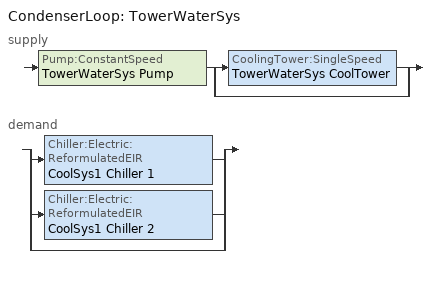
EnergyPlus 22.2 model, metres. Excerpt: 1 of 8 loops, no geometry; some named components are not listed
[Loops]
CondenserLoop 'TowerWaterSys'
 supply: Pump:ConstantSpeed 'TowerWaterSys Pump' > split
  | CoolingTower:SingleSpeed 'TowerWaterSys CoolTower'
  | bypass
 demand: split
  | Chiller:Electric:ReformulatedEIR 'CoolSys1 Chiller 1'
  | Chiller:Electric:ReformulatedEIR 'CoolSys1 Chiller 2'
  | bypass
[CoolingTower:SingleSpeed]
TowerWaterSys CoolTower: TowerWaterSys Pump-TowerWaterSys CoolTowerNode, TowerWaterSys Supply Equipment Outlet Node, AUTOSIZE, AUTOSIZE, AUTOSIZE, AUTOSIZE, autocalculate, , autocalculate, , UFactorTimesAreaAndDesignWaterFlowRate, , , , , , , , , , , , SaturatedExit, , 0.008, ConcentrationRatio, 3, , , TowerWaterSys CoolTower OA ref Node, FanCycling, , , , , 1
[Pump:ConstantSpeed]
TowerWaterSys Pump: TowerWaterSys Supply Inlet Node, TowerWaterSys Pump-TowerWaterSys CoolTowerNodeviaConnector, AUTOSIZE, 179352, AUTOSIZE, 0.87, 0, Intermittent, , , , , , , PowerPerFlow, 301156.1
[CondenserEquipmentList]
TowerWaterSys Equipment List: CoolingTower:SingleSpeed, TowerWaterSys CoolTower
[Sizing:Plant]
TowerWaterSys: CONDENSER, 29.4, 5.6
[CondenserEquipmentOperationSchemes]
TowerWaterSys Loop Operation Scheme List: PlantEquipmentOperation:CoolingLoad, TowerWaterSys Operation Scheme, ALWAYS_ON
[PlantEquipmentOperation:CoolingLoad]
TowerWaterSys Operation Scheme: 0, 1000000000000, TowerWaterSys Equipment List
[CondenserLoop]
TowerWaterSys: Water, , TowerWaterSys Loop Operation Scheme List, TowerWaterSys Supply Outlet Node, 80, 5, AUTOSIZE, 0, AUTOSIZE, TowerWaterSys Supply Inlet Node, TowerWaterSys Supply Outlet Node, TowerWaterSys Supply Branches, TowerWaterSys Supply Connectors, TowerWaterSys Demand Inlet Node, TowerWaterSys Demand Outlet Node, TowerWaterSys Demand Branches, TowerWaterSys Demand Connectors, SequentialLoad
[SetpointManager:FollowOutdoorAirTemperature]
MyCondenserControl: Temperature, OutdoorAirWetBulb, 0, 80, 5, TowerWaterSys Supply Outlet Node
[Schedule:Compact]
ALWAYS_ON: On/Off, Through: 12/31, For: AllDays, Until: 24:00, 1
